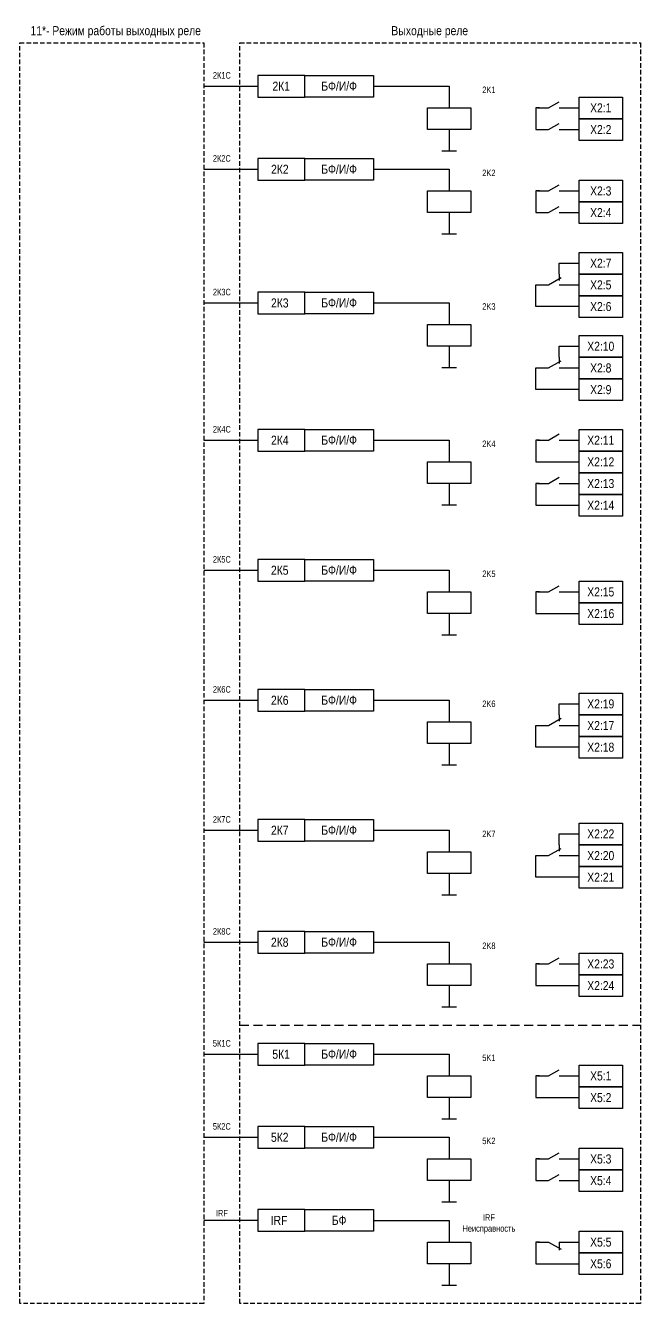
# Model space of a CAD drawing. Header units: millimetres. Extents: x -6343 to 676, y -1039 to 887.
# Drawn here: x -5494.4 to -5324, y 118 to 471.8 of the extents above; entities that cross this region are included whole.
import ezdxf
from ezdxf.enums import TextEntityAlignment as Align

# ---------------------------------------------------------------- set-up
doc = ezdxf.new("R2010")
doc.units = ezdxf.units.MM
doc.linetypes.add('штриховая2', pattern=[0.375, 0.25, -0.125])
doc.layers.add('Основная', color=7, linetype='Continuous')
doc.styles.add('1.8_Gost_RD', font='ARIALN.TTF', dxfattribs={"height": 1.8})
doc.styles.add('2.5_Gost_RD', font='ARIALN.TTF', dxfattribs={"height": 2.5})
doc.styles.add('Вывод', font='ARIALN.TTF', dxfattribs={"height": 2.5})
doc.styles.add('Компонент', font='ARIALN.TTF', dxfattribs={"height": 3.5})

# ---------------------------------------------------------------- blocks, each defined once
blk = doc.blocks.new('*U100')
at = {"layer": 'Основная', "color": 0}
for p, q in [((-9, 0), (-3, 0)), ((3, 0), (9, 0))]:
    blk.add_line(p, q, dxfattribs=at)
at = {"layer": 'Основная'}
blk.add_lwpolyline([(-3, 6), (3, 6), (3, -6), (-3, -6)], close=True, dxfattribs=at)
for tag, height, style, p in [('ОУ', 3.5, 'Компонент', (-6, 11)), ('В2', 2.5, 'Вывод', (-7, -2)), ('В1', 2.5, 'Вывод', (7, -2))]:
    blk.add_attdef(tag, text='', height=height, dxfattribs=dict(at, style=style)).set_placement(p, align=Align.MIDDLE_CENTER)
blk = doc.blocks.new('*U99')
at = {"layer": 'Основная', "color": 0}
for p, q in [((-9, 0), (-3, 0)), ((3, 0), (9, 0))]:
    blk.add_line(p, q, dxfattribs=at)
at = {"layer": 'Основная'}
blk.add_lwpolyline([(-3, 6), (3, 6), (3, -6), (-3, -6)], close=True, dxfattribs=at)
for tag, height, style, p in [('ОУ', 3.5, 'Компонент', (-6, 8)), ('В2', 2.5, 'Вывод', (-7, -2)), ('В1', 2.5, 'Вывод', (7, -2))]:
    blk.add_attdef(tag, text='', height=height, dxfattribs=dict(at, style=style)).set_placement(p, align=Align.MIDDLE_CENTER)
blk = doc.blocks.new('*U77')
at = {"layer": 'Основная', "color": 0}
blk.add_line((0, 0), (6, 3.43), dxfattribs=at)
blk = doc.blocks.new('*U101')
at = {"layer": 'Основная', "color": 0}
for p, q in [((-9, 0), (-3, 0)), ((3, 0), (9, 0))]:
    blk.add_line(p, q, dxfattribs=at)
at = {"layer": 'Основная', "ltscale": 0.25}
blk.add_blockref('*U77', (-3, 0), dxfattribs=at)
at = {"layer": 'Основная'}
for tag, height, style, p in [('ОУ', 3.5, 'Компонент', (2, 10)), ('В1', 2.5, 'Вывод', (14, 6)), ('В2', 2.5, 'Вывод', (6, 4))]:
    blk.add_attdef(tag, text='', height=height, dxfattribs=dict(at, style=style)).set_placement(p, align=Align.MIDDLE_CENTER)
blk = doc.blocks.new('*U78')
at = {"layer": 'Основная', "color": 0}
blk.add_line((0, 0), (7, -4), dxfattribs=at)
at = {"layer": 'Основная', "ltscale": 0.35}
blk.add_line((6, 0), (6, -4.5), dxfattribs=at)
blk = doc.blocks.new('*U88')
at = {"layer": 'Основная', "color": 0}
for p, q in [((-9, 0), (-3, 0)), ((3, 0), (9, 0))]:
    blk.add_line(p, q, dxfattribs=at)
at = {"layer": 'Основная', "ltscale": 0.25}
blk.add_blockref('*U78', (-3, 0), dxfattribs=at)
at = {"layer": 'Основная'}
for tag, height, style, p in [('ОУ', 3.5, 'Компонент', (2, 10)), ('В1', 2.5, 'Вывод', (14, 6)), ('В2', 2.5, 'Вывод', (6, 4))]:
    blk.add_attdef(tag, text='', height=height, dxfattribs=dict(at, style=style)).set_placement(p, align=Align.MIDDLE_CENTER)
blk = doc.blocks.new('*U79')
at = {"layer": 'Основная', "color": 0}
blk.add_line((0, 0), (7, 4), dxfattribs=at)
at = {"layer": 'Основная', "ltscale": 0.35}
blk.add_line((6, 6), (6, 2.5), dxfattribs=at)
blk = doc.blocks.new('*U86')
blk.add_lwpolyline([(0, 3), (-13, 3), (-13, -3), (0, -3)], close=True)
at = {"layer": 'Основная'}
for tag, height, style, p in [('ОУ', 3.5, 'Компонент', (-3, 6)), ('В', 2.5, 'Вывод', (-6.78, 0))]:
    blk.add_attdef(tag, text='', height=height, dxfattribs=dict(at, style=style)).set_placement(p, align=Align.MIDDLE_CENTER)

msp = doc.modelspace()

# ---------------------------------------------------------------- linework, layer by layer
at = {"ltscale": 100}
for p, q in [((-5445, 455), (-5430, 455)), ((-5398, 455), (-5377, 455)), ((-5352, 449), (-5353, 449)), ((-5353, 449), (-5353, 443)), ((-5344, 449), (-5341, 449)), ((-5353, 443), (-5352, 443)), ((-5344, 443), (-5341, 443)), ((-5375, 437), (-5379, 437)), ((-5445, 432), (-5430, 432)), ((-5398, 432), (-5377, 432)), ((-5352, 426), (-5353, 426)), ((-5353, 426), (-5353, 420)), ((-5344, 426), (-5341, 426)), ((-5353, 420), (-5352, 420)), ((-5344, 420), (-5341, 420)), ((-5375, 414), (-5379, 414)), ((-5346.5, 406), (-5341, 406)), ((-5346.5, 403), (-5346.5, 406)), ((-5353, 400), (-5352, 400)), ((-5353, 394), (-5353, 400)), ((-5344, 400), (-5341, 400)), ((-5445, 395), (-5430, 395)), ((-5398, 395), (-5377, 395)), ((-5341, 394), (-5353, 394)), ((-5346.5, 383), (-5341, 383)), ((-5346.5, 380), (-5346.5, 383)), ((-5375, 377), (-5379, 377)), ((-5353, 377), (-5352, 377)), ((-5353, 371), (-5353, 377)), ((-5344, 377), (-5341, 377)), ((-5341, 371), (-5353, 371)), ((-5445, 357), (-5430, 357)), ((-5398, 357), (-5377, 357)), ((-5352, 357), (-5353, 357)), ((-5353, 357), (-5353, 351)), ((-5344, 357), (-5341, 357)), ((-5353, 351), (-5341, 351)), ((-5352, 345), (-5353, 345)), ((-5353, 345), (-5353, 339)), ((-5344, 345), (-5341, 345)), ((-5375, 339), (-5379, 339)), ((-5353, 339), (-5341, 339)), ((-5445, 321), (-5430, 321)), ((-5398, 321), (-5377, 321)), ((-5352, 315), (-5353, 315)), ((-5353, 315), (-5353, 309)), ((-5344, 315), (-5341, 315)), ((-5353, 309), (-5341, 309)), ((-5375, 303), (-5379, 303)), ((-5445, 285), (-5430, 285)), ((-5398, 285), (-5377, 285)), ((-5346.5, 284), (-5341, 284)), ((-5346.5, 281), (-5346.5, 284)), ((-5353, 278), (-5352, 278)), ((-5353, 272), (-5353, 278)), ((-5344, 278), (-5341, 278)), ((-5341, 272), (-5353, 272)), ((-5375, 267), (-5379, 267)), ((-5445, 249), (-5430, 249)), ((-5398, 249), (-5377, 249)), ((-5346.5, 248), (-5341, 248)), ((-5346.5, 245), (-5346.5, 248)), ((-5353, 242), (-5352, 242)), ((-5353, 236), (-5353, 242)), ((-5344, 242), (-5341, 242)), ((-5341, 236), (-5353, 236)), ((-5375, 231), (-5379, 231)), ((-5445, 218), (-5430, 218)), ((-5398, 218), (-5377, 218)), ((-5352, 212), (-5353, 212)), ((-5353, 212), (-5353, 206)), ((-5344, 212), (-5341, 212)), ((-5353, 206), (-5341, 206)), ((-5375, 200), (-5379, 200)), ((-5445, 187), (-5430, 187)), ((-5398, 187), (-5377, 187)), ((-5352, 181), (-5353, 181)), ((-5353, 181), (-5353, 175)), ((-5344, 181), (-5341, 181)), ((-5353, 175), (-5341, 175)), ((-5375, 169), (-5379, 169)), ((-5445, 164), (-5430, 164)), ((-5398, 164), (-5377, 164)), ((-5352, 158), (-5353, 158)), ((-5353, 158), (-5353, 152)), ((-5344, 158), (-5341, 158)), ((-5353, 152), (-5352, 152)), ((-5344, 152), (-5341, 152)), ((-5375, 146), (-5379, 146)), ((-5430, 141), (-5445, 141)), ((-5398, 141), (-5377, 141)), ((-5352, 135), (-5353, 135)), ((-5353, 135), (-5353, 129)), ((-5344, 135), (-5341, 135)), ((-5353, 129), (-5352, 129)), ((-5353, 129), (-5341, 129)), ((-5375, 123), (-5379, 123))]:
    msp.add_line(p, q, dxfattribs=at)
at = {"linetype": 'штриховая2', "ltscale": 10}
msp.add_line((-5435, 195), (-5324, 195), dxfattribs=at)
at = {"color": 7, "linetype": 'штриховая2', "ltscale": 5}
for points in [[(-5496, 467), (-5445, 467), (-5445, 118), (-5496, 118)], [(-5435, 467), (-5324, 467), (-5324, 118), (-5435, 118)]]:
    msp.add_lwpolyline(points, close=True, dxfattribs=at)
at = {"ltscale": 100}
for points in [[(-5417, 458), (-5398, 458), (-5398, 452), (-5417, 452)], [(-5417, 435), (-5398, 435), (-5398, 429), (-5417, 429)], [(-5417, 398), (-5398, 398), (-5398, 392), (-5417, 392)], [(-5417, 360), (-5398, 360), (-5398, 354), (-5417, 354)], [(-5417, 324), (-5398, 324), (-5398, 318), (-5417, 318)], [(-5417, 288), (-5398, 288), (-5398, 282), (-5417, 282)], [(-5417, 252), (-5398, 252), (-5398, 246), (-5417, 246)], [(-5417, 221), (-5398, 221), (-5398, 215), (-5417, 215)], [(-5417, 190), (-5398, 190), (-5398, 184), (-5417, 184)], [(-5417, 167), (-5398, 167), (-5398, 161), (-5417, 161)], [(-5417, 144), (-5398, 144), (-5398, 138), (-5417, 138)]]:
    msp.add_lwpolyline(points, close=True, dxfattribs=at)
for points in [[(-5341, 452), (-5329, 452), (-5329, 446), (-5341, 446)], [(-5341, 446), (-5329, 446), (-5329, 440), (-5341, 440)], [(-5341, 429), (-5329, 429), (-5329, 423), (-5341, 423)], [(-5341, 423), (-5329, 423), (-5329, 417), (-5341, 417)], [(-5341, 409), (-5329, 409), (-5329, 403), (-5341, 403)], [(-5341, 403), (-5329, 403), (-5329, 397), (-5341, 397)], [(-5341, 397), (-5329, 397), (-5329, 391), (-5341, 391)], [(-5341, 386), (-5329, 386), (-5329, 380), (-5341, 380)], [(-5341, 380), (-5329, 380), (-5329, 374), (-5341, 374)], [(-5341, 374), (-5329, 374), (-5329, 368), (-5341, 368)], [(-5341, 360), (-5329, 360), (-5329, 354), (-5341, 354)], [(-5341, 354), (-5329, 354), (-5329, 348), (-5341, 348)], [(-5341, 348), (-5329, 348), (-5329, 342), (-5341, 342)], [(-5341, 342), (-5329, 342), (-5329, 336), (-5341, 336)], [(-5341, 318), (-5329, 318), (-5329, 312), (-5341, 312)], [(-5341, 312), (-5329, 312), (-5329, 306), (-5341, 306)], [(-5341, 287), (-5329, 287), (-5329, 281), (-5341, 281)], [(-5341, 281), (-5329, 281), (-5329, 275), (-5341, 275)], [(-5341, 275), (-5329, 275), (-5329, 269), (-5341, 269)], [(-5341, 251), (-5329, 251), (-5329, 245), (-5341, 245)], [(-5341, 245), (-5329, 245), (-5329, 239), (-5341, 239)], [(-5341, 239), (-5329, 239), (-5329, 233), (-5341, 233)], [(-5341, 215), (-5329, 215), (-5329, 209), (-5341, 209)], [(-5341, 209), (-5329, 209), (-5329, 203), (-5341, 203)], [(-5341, 184), (-5329, 184), (-5329, 178), (-5341, 178)], [(-5341, 178), (-5329, 178), (-5329, 172), (-5341, 172)], [(-5341, 161), (-5329, 161), (-5329, 155), (-5341, 155)], [(-5341, 155), (-5329, 155), (-5329, 149), (-5341, 149)], [(-5341, 138), (-5329, 138), (-5329, 132), (-5341, 132)], [(-5341, 132), (-5329, 132), (-5329, 126), (-5341, 126)]]:
    msp.add_lwpolyline(points, close=True)
at = {"layer": 'Основная', "color": 0}
for p, q in [((-5352.5, 400), (-5349.5, 400)), ((-5346.5, 400), (-5343.5, 400)), ((-5352.5, 377), (-5349.5, 377)), ((-5346.5, 377), (-5343.5, 377))]:
    msp.add_line(p, q, dxfattribs=at)
at = {"layer": 'Основная'}
for p, q in [((-5352.5, 278), (-5349.5, 278)), ((-5346.5, 278), (-5343.5, 278)), ((-5352.5, 242), (-5349.5, 242)), ((-5346.5, 242), (-5343.5, 242))]:
    msp.add_line(p, q, dxfattribs=at)

# ---------------------------------------------------------------- block references
at = {"ltscale": 0.35, "rotation": 270}
for name, p in [('*U99', (-5377, 446)), ('*U99', (-5377, 423)), ('*U99', (-5377, 386)), ('*U99', (-5377, 348)), ('*U99', (-5377, 312)), ('*U99', (-5377, 276)), ('*U99', (-5377, 240)), ('*U99', (-5377, 209)), ('*U99', (-5377, 178)), ('*U99', (-5377, 155)), ('*U100', (-5377, 132))]:
    msp.add_blockref(name, p, dxfattribs=at)
at = {"layer": 'Основная', "ltscale": 0.25}
ref = msp.add_blockref('*U86', (-5417, 455), dxfattribs=at)
ref.add_attrib('В', '2К1', dxfattribs={"height": 2.5, "style": 'Вывод'}).set_placement((-5423.55, 455), align=Align.MIDDLE_CENTER)
at = {"layer": 'Основная', "ltscale": 0.25, "xscale": 0.5, "yscale": 0.5, "zscale": 0.5}
for name, p in [('*U101', (-5348, 449)), ('*U101', (-5348, 443)), ('*U101', (-5348, 426)), ('*U101', (-5348, 420)), ('*U79', (-5349.5, 400)), ('*U79', (-5349.5, 377)), ('*U101', (-5348, 357)), ('*U101', (-5348, 345)), ('*U101', (-5348, 315)), ('*U79', (-5349.5, 278)), ('*U79', (-5349.5, 242)), ('*U101', (-5348, 212)), ('*U101', (-5348, 181)), ('*U101', (-5348, 158)), ('*U101', (-5348, 152)), ('*U88', (-5348, 135))]:
    msp.add_blockref(name, p, dxfattribs=at)
at = {"layer": 'Основная', "ltscale": 0.25}
ref = msp.add_blockref('*U86', (-5417, 432), dxfattribs=at)
ref.add_attrib('В', '2К2', dxfattribs={"height": 2.5, "style": 'Вывод'}).set_placement((-5423.93, 432), align=Align.MIDDLE_CENTER)
ref = msp.add_blockref('*U86', (-5417, 395), dxfattribs=at)
ref.add_attrib('В', '2К3', dxfattribs={"height": 2.5, "style": 'Вывод'}).set_placement((-5423.94, 395), align=Align.MIDDLE_CENTER)
ref = msp.add_blockref('*U86', (-5417, 357), dxfattribs=at)
ref.add_attrib('В', '2К4', dxfattribs={"height": 2.5, "style": 'Вывод'}).set_placement((-5423.94, 357), align=Align.MIDDLE_CENTER)
ref = msp.add_blockref('*U86', (-5417, 321), dxfattribs=at)
ref.add_attrib('В', '2К5', dxfattribs={"height": 2.5, "style": 'Вывод'}).set_placement((-5423.96, 321), align=Align.MIDDLE_CENTER)
ref = msp.add_blockref('*U86', (-5417, 285), dxfattribs=at)
ref.add_attrib('В', '2К6', dxfattribs={"height": 2.5, "style": 'Вывод'}).set_placement((-5423.96, 285), align=Align.MIDDLE_CENTER)
ref = msp.add_blockref('*U86', (-5417, 249), dxfattribs=at)
ref.add_attrib('В', '2К7', dxfattribs={"height": 2.5, "style": 'Вывод'}).set_placement((-5423.96, 249), align=Align.MIDDLE_CENTER)
ref = msp.add_blockref('*U86', (-5417, 218), dxfattribs=at)
ref.add_attrib('В', '2К8', dxfattribs={"height": 2.5, "style": 'Вывод'}).set_placement((-5423.96, 218), align=Align.MIDDLE_CENTER)
ref = msp.add_blockref('*U86', (-5417, 187), dxfattribs=at)
ref.add_attrib('В', '5К1', dxfattribs={"height": 2.5, "style": 'Вывод'}).set_placement((-5423.58, 187), align=Align.MIDDLE_CENTER)
ref = msp.add_blockref('*U86', (-5417, 164), dxfattribs=at)
ref.add_attrib('В', '5К2', dxfattribs={"height": 2.5, "style": 'Вывод'}).set_placement((-5423.96, 164), align=Align.MIDDLE_CENTER)
ref = msp.add_blockref('*U86', (-5417, 141), dxfattribs=at)
ref.add_attrib('В', 'IRF', dxfattribs={"height": 2.5, "style": 'Вывод'}).set_placement((-5424.15, 141), align=Align.MIDDLE_CENTER)

# ---------------------------------------------------------------- texts
at = {"ltscale": 100, "attachment_point": 5}
for s, insert, char_height, width, style in [('\\pi2.19125;{\\C7;11*- Режим работы выходных реле}', (-5470.5, 470), 2.5, 51, '2.5_Gost_RD'), ('\\pi2.19125;{\\C7;Выходные реле}', (-5383.5, 470), 2.5, 51, '2.5_Gost_RD'), ('2К1С', (-5440, 458), 1.8, 9, '1.8_Gost_RD'), ('{\\C7;БФ/И/Ф}', (-5407.5, 455), 2.5, 19, '2.5_Gost_RD'), ('2K1', (-5366, 454), 1.8, 18.5, '1.8_Gost_RD'), ('2К2С', (-5440, 435), 1.8, 9, '1.8_Gost_RD'), ('{\\C7;БФ/И/Ф}', (-5407.5, 432), 2.5, 19, '2.5_Gost_RD'), ('2K2', (-5366, 431), 1.8, 18.5, '1.8_Gost_RD'), ('2К3С', (-5440, 398), 1.8, 9, '1.8_Gost_RD'), ('{\\C7;БФ/И/Ф}', (-5407.5, 395), 2.5, 25.2291, '2.5_Gost_RD'), ('2K3', (-5366, 394), 1.8, 18.5, '1.8_Gost_RD'), ('2К4С', (-5440, 360), 1.8, 9, '1.8_Gost_RD'), ('{\\C7;БФ/И/Ф}', (-5407.5, 357), 2.5, 19, '2.5_Gost_RD'), ('2K4', (-5366, 356), 1.8, 18.5, '1.8_Gost_RD'), ('2К5С', (-5440, 324), 1.8, 9, '1.8_Gost_RD'), ('{\\C7;БФ/И/Ф}', (-5407.5, 321), 2.5, 19, '2.5_Gost_RD'), ('2K5', (-5366, 320), 1.8, 18.5, '1.8_Gost_RD'), ('2К6С', (-5440, 288), 1.8, 9, '1.8_Gost_RD'), ('{\\C7;БФ/И/Ф}', (-5407.5, 285), 2.5, 19, '2.5_Gost_RD'), ('2K6', (-5366, 284), 1.8, 18.5, '1.8_Gost_RD'), ('2К7С', (-5440, 252), 1.8, 9, '1.8_Gost_RD'), ('{\\C7;БФ/И/Ф}', (-5407.5, 249), 2.5, 19, '2.5_Gost_RD'), ('2K7', (-5366, 248), 1.8, 18.5, '1.8_Gost_RD'), ('2К8С', (-5440, 221), 1.8, 9, '1.8_Gost_RD'), ('{\\C7;БФ/И/Ф}', (-5407.5, 218), 2.5, 19, '2.5_Gost_RD'), ('2K8', (-5366, 217), 1.8, 18.5, '1.8_Gost_RD'), ('5К1С', (-5440, 190), 1.8, 9, '1.8_Gost_RD'), ('{\\C7;БФ/И/Ф}', (-5407.5, 187), 2.5, 19, '2.5_Gost_RD'), ('5K1', (-5366, 186), 1.8, 18.5, '1.8_Gost_RD'), ('5К2С', (-5440, 167), 1.8, 9, '1.8_Gost_RD'), ('{\\C7;БФ/И/Ф}', (-5407.5, 164), 2.5, 19, '2.5_Gost_RD'), ('5K2', (-5366, 163), 1.8, 18.5, '1.8_Gost_RD'), ('IRF', (-5440, 143), 1.8, 9, '1.8_Gost_RD'), ('{\\C7;БФ}', (-5407.5, 141), 2.5, 19, '2.5_Gost_RD'), ('IRF\\PНеисправность', (-5366, 140), 1.8, 18.5, '1.8_Gost_RD')]:
    msp.add_mtext(s, dxfattribs=dict(at, insert=insert, char_height=char_height, width=width, style=style))
at = {"layer": 'Основная', "style": 'Вывод'}
for tag, p in [('X2:1', (-5335, 449)), ('X2:2', (-5335, 443)), ('X2:3', (-5335, 426)), ('X2:4', (-5335, 420)), ('X2:7', (-5335, 406)), ('X2:5', (-5335, 400)), ('X2:6', (-5335, 394)), ('X2:10', (-5335, 383)), ('X2:8', (-5335, 377)), ('X2:9', (-5335, 371)), ('X2:11', (-5335, 357)), ('X2:12', (-5335, 351)), ('X2:13', (-5335, 345)), ('X2:14', (-5335, 339)), ('X2:15', (-5335, 315)), ('X2:16', (-5335, 309)), ('X2:19', (-5335, 284)), ('X2:17', (-5335, 278)), ('X2:18', (-5335, 272)), ('X2:22', (-5335, 248)), ('X2:20', (-5335, 242)), ('X2:21', (-5335, 236)), ('X2:23', (-5335, 212)), ('X2:24', (-5335, 206)), ('X5:1', (-5335, 181)), ('X5:2', (-5335, 175)), ('X5:3', (-5335, 158)), ('X5:4', (-5335, 152)), ('X5:5', (-5335, 135)), ('X5:6', (-5335, 129))]:
    msp.add_attdef(tag, text='1', height=2.5, dxfattribs=at).set_placement(p, align=Align.MIDDLE_CENTER)

doc.saveas('drawing.dxf')
